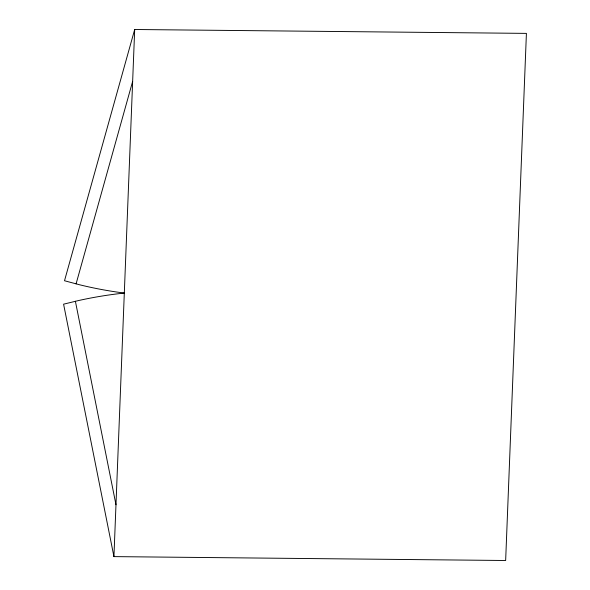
<?xml version="1.0" encoding="UTF-8"?>
<svg xmlns="http://www.w3.org/2000/svg" width="590" height="590" viewBox="0 0 590 590"><rect width="100%" height="100%" fill="white"/><g stroke="black" fill="none" stroke-linecap="round" stroke-linejoin="round"><path stroke-width="0.89" d="M113.936 556.613L134.69 29.5L526.413 33.387L505.652 560.5L113.936 556.613L63.587 304.175L78.61 300.531A394.754 379.082 -21.9 0 1 124.313 293.06A394.754 379.082 -21.9 0 1 79.237 284.682L64.509 280.744L134.69 29.5M76.081 283.879L132.647 81.361M75.395 301.269L115.979 504.752"/></g></svg>
